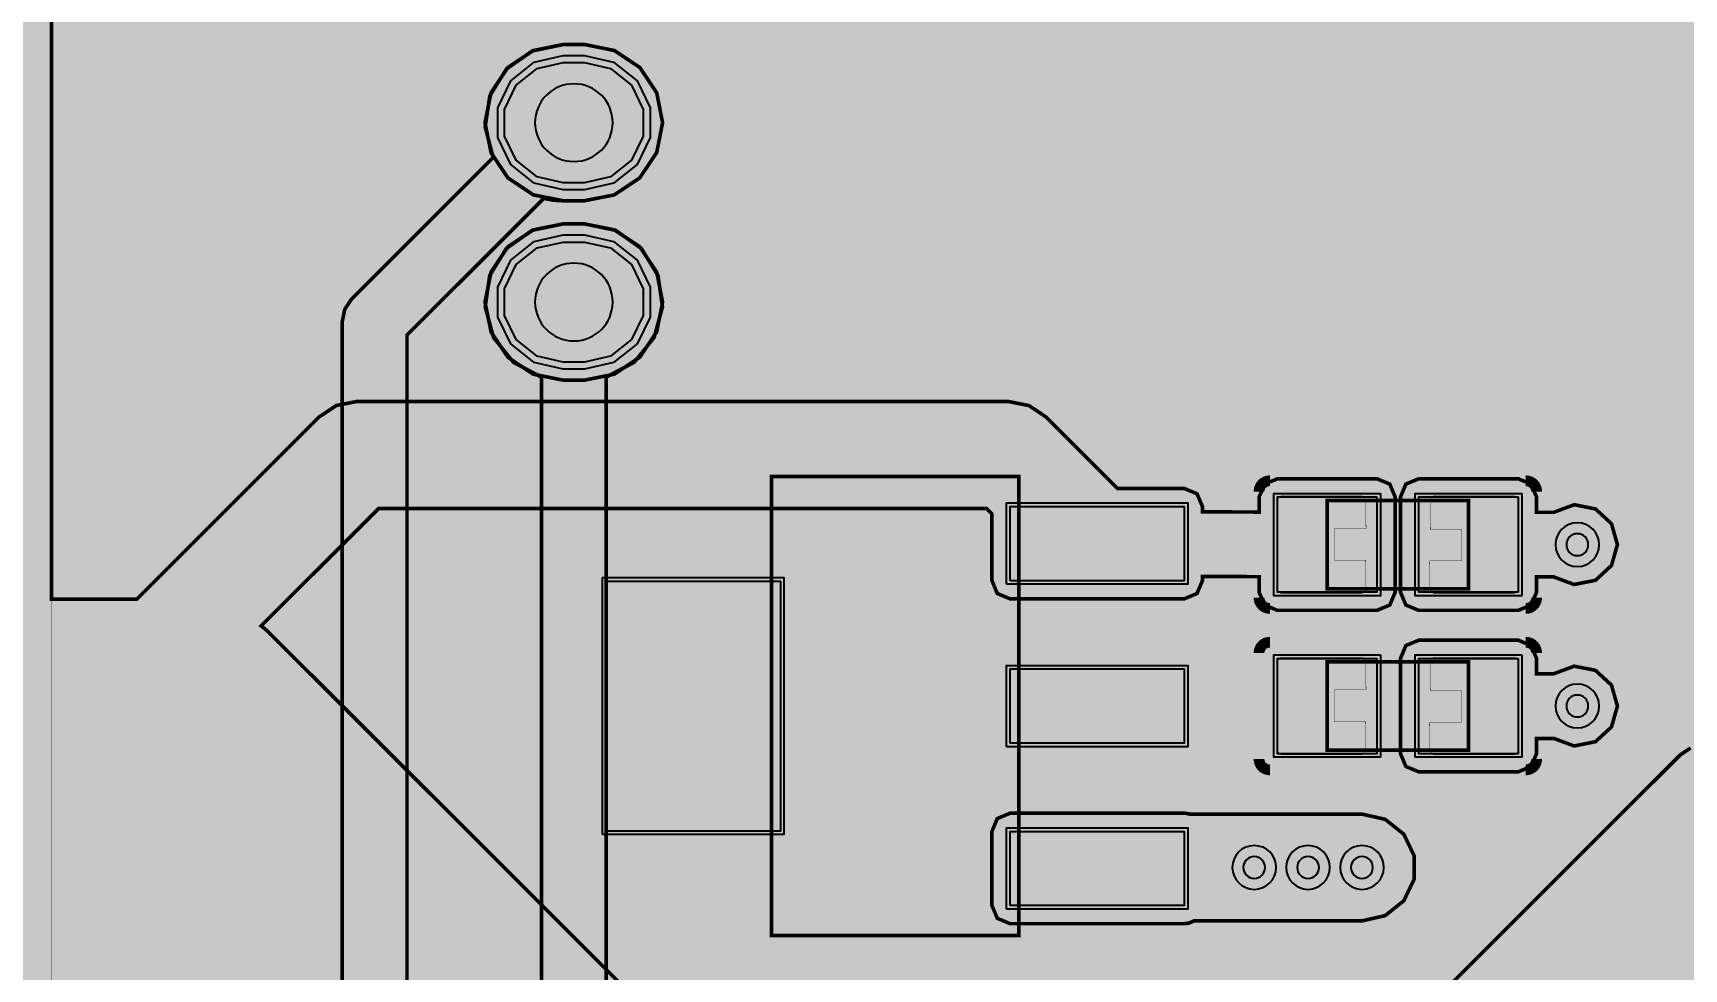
# Model space of a CAD drawing. Header units: millimetres. Extents: x -3.1 to 95.1, y -65.1 to 6.9.
# Drawn here: x 14.22 to 37.58, y -24.81 to -11.55 of the extents above; entities that cross this region are included whole.
import ezdxf

# ---------------------------------------------------------------- set-up
doc = ezdxf.new("R2010")
doc.units = ezdxf.units.MM
doc.header["$MEASUREMENT"] = 0
for name, color, linetype, true_color in [('Bottom-Layer', 7, 'Continuous', 0x0000ff), ('Bottom-Paste-Mask-Layer', 7, 'Continuous', 0x800000), ('Bottom-Solder-Mask-Layer', 7, 'Continuous', 0xaa00ff), ('Component-Shape-Layer', 7, 'Continuous', 0x00cccc), ('Document-Layer', 7, 'Continuous', 0x6464ff), ('Hole-Layer', 7, 'Continuous', 0x222222), ('Inner2', 7, 'Continuous', 0x008000), ('Multi-Layer', 7, 'Continuous', 0xc0c0c0), ('Top-Layer', 7, 'Continuous', 0xff0000), ('Top-Paste-Mask-Layer', 7, 'Continuous', 0x808080), ('Top-Silkscreen-Layer', 7, 'Continuous', 0xffcc00), ('Top-Solder-Mask-Layer', 7, 'Continuous', 0x800080)]:
    doc.layers.add(name, color=color, linetype=linetype, true_color=true_color)

msp = doc.modelspace()

# ---------------------------------------------------------------- hatches: boundary and pattern name
at = {"layer": 'Bottom-Layer'}
for points in [[(0.836, -26.879), (0.838, -26.021), (1.032, -26.269), (1.332, -26.362), (2.132, -26.362), (2.395, -26.291), (2.589, -26.098), (2.659, -25.834), (2.589, -25.57), (2.395, -25.377), (2.132, -25.306), (1.332, -25.306), (1.032, -25.399), (0.839, -25.645), (0.888, -0.657), (1.11, -0.501), (1.353, -0.381), (93.599, -0.381), (94.615, -1.397), (94.488, -63.754), (93.726, -64.516), (1.27, -64.516), (0.762, -64.008), (0.775, -57.407), (6.35, -57.407), (6.353, -57.404), (6.353, -39.624), (6.35, -39.621), (0.811, -39.621), (0.818, -35.758), (0.922, -35.967), (1.104, -36.111), (1.332, -36.162), (2.132, -36.162), (2.395, -36.091), (2.589, -35.898), (2.659, -35.634), (2.589, -35.37), (2.395, -35.177), (2.132, -35.106), (1.332, -35.106), (1.105, -35.157), (0.922, -35.3), (0.819, -35.508), (0.821, -34.589), (1.959, -34.589), (2.14, -34.514), (2.215, -34.332), (2.215, -34.082), (2.26, -34.053), (2.301, -34.018), (3.243, -33.076), (3.517, -33.036), (3.739, -32.873), (3.857, -32.624), (3.844, -32.348), (3.703, -32.111), (3.466, -31.97), (3.19, -31.957), (2.941, -32.075), (2.778, -32.298), (2.738, -32.571), (2.199, -33.11), (2.105, -32.989), (1.959, -32.943), (0.824, -32.943), (0.825, -32.589), (1.959, -32.589), (2.14, -32.514), (2.215, -32.332), (2.215, -31.2), (2.14, -31.018), (1.959, -30.943), (0.828, -30.943), (0.829, -30.525), (1.959, -30.525), (2.095, -30.486), (2.189, -30.38), (3.246, -31.437), (3.286, -31.711), (3.449, -31.933), (3.698, -32.051), (3.974, -32.038), (4.211, -31.897), (4.352, -31.66), (4.365, -31.384), (4.247, -31.135), (4.025, -30.972), (3.751, -30.933), (2.268, -29.45), (2.243, -29.426), (2.215, -29.406), (2.215, -29.136), (2.14, -28.954), (1.959, -28.879), (0.832, -28.879), (0.833, -28.525), (1.959, -28.525), (2.14, -28.45), (2.215, -28.268), (2.215, -27.136), (2.14, -26.954), (1.959, -26.879)], [(21.381, -53.514), (21.274, -53.803), (21.334, -54.105), (21.543, -54.331), (21.839, -54.415), (22.135, -54.331), (22.344, -54.105), (22.404, -53.803), (22.297, -53.514), (22.297, -33.015), (22.262, -32.84), (22.162, -32.691), (19.508, -30.036), (19.508, -15.829), (21.444, -13.893), (21.58, -13.919), (21.719, -13.927), (22.019, -13.927), (22.442, -13.843), (22.801, -13.603), (23.041, -13.244), (23.125, -12.821), (23.041, -12.397), (22.801, -12.038), (22.442, -11.799), (22.019, -11.714), (21.719, -11.714), (21.281, -11.805), (20.915, -12.061), (20.68, -12.44), (20.614, -12.882), (20.728, -13.314), (18.726, -15.316), (18.627, -15.465), (18.592, -15.64), (18.592, -30.226), (18.627, -30.401), (18.726, -30.55), (21.381, -33.204)], [(21.719, -13.671), (21.35, -13.587), (21.054, -13.351), (20.89, -13.01), (20.89, -12.632), (21.054, -12.291), (21.35, -12.055), (21.719, -11.971), (22.019, -11.971), (22.388, -12.055), (22.683, -12.291), (22.848, -12.632), (22.848, -13.01), (22.683, -13.351), (22.388, -13.587), (22.019, -13.671)], [(23.164, -39.116), (23.199, -39.291), (23.298, -39.44), (23.926, -40.068), (23.926, -52.498), (23.831, -52.709), (23.828, -52.941), (23.918, -53.155), (23.808, -53.191), (23.708, -53.251), (23.449, -53.15), (23.175, -53.202), (22.97, -53.389), (22.895, -53.657), (22.973, -53.924), (23.18, -54.11), (23.454, -54.158), (23.712, -54.055), (23.922, -54.149), (24.152, -54.14), (24.355, -54.03), (24.487, -53.841), (24.523, -53.614), (24.454, -53.394), (24.724, -53.285), (24.904, -53.057), (24.947, -52.769), (24.842, -52.498), (24.842, -39.878), (24.827, -39.762), (24.783, -39.654), (26.959, -41.83), (26.959, -59.012), (26.711, -59.012), (26.53, -59.087), (26.454, -59.269), (26.454, -60.619), (26.53, -60.8), (26.711, -60.875), (26.959, -60.875), (26.959, -60.903), (26.866, -61.21), (26.954, -61.518), (23.592, -61.518), (23.68, -61.196), (23.572, -60.88), (23.572, -59.182), (23.537, -59.007), (23.438, -58.859), (20.515, -55.936), (20.787, -55.895), (21.008, -55.731), (21.125, -55.482), (21.111, -55.207), (20.97, -54.971), (20.734, -54.83), (20.459, -54.816), (20.21, -54.933), (20.046, -55.154), (20.005, -55.426), (19.864, -55.285), (19.735, -55.005), (19.48, -54.833), (19.172, -54.821), (18.903, -54.972), (18.753, -55.24), (18.765, -55.548), (18.937, -55.804), (19.217, -55.932), (22.657, -59.372), (22.657, -60.88), (22.548, -61.196), (22.636, -61.518), (20.798, -61.518), (20.879, -61.307), (20.871, -61.08), (20.774, -60.875), (21.009, -60.875), (21.19, -60.8), (21.266, -60.619), (21.266, -59.269), (21.19, -59.087), (21.009, -59.012), (20.02, -59.012), (19.104, -58.097), (18.956, -57.997), (18.781, -57.963), (15.952, -57.962), (15.952, -55.452), (16.059, -55.163), (15.999, -54.861), (15.79, -54.635), (15.494, -54.551), (15.198, -54.635), (14.989, -54.861), (14.929, -55.163), (15.036, -55.452), (15.036, -58.166), (15.071, -58.341), (15.17, -58.49), (15.424, -58.744), (15.573, -58.843), (15.748, -58.878), (18.591, -58.878), (18.726, -59.012), (17.599, -59.012), (17.418, -59.087), (17.342, -59.269), (17.342, -60.619), (17.418, -60.8), (17.599, -60.875), (19.009, -60.875), (19.19, -60.8), (19.266, -60.619), (19.266, -59.552), (19.342, -59.629), (19.342, -60.619), (19.418, -60.8), (19.599, -60.875), (19.846, -60.875), (19.846, -60.903), (19.754, -61.21), (19.842, -61.518), (14.16, -61.518), (13.412, -60.77), (13.412, -58.928), (13.377, -58.753), (13.278, -58.604), (12.77, -58.097), (12.621, -57.997), (12.446, -57.963), (12.013, -57.963), (11.724, -57.855), (11.422, -57.915), (11.196, -58.124), (11.112, -58.42), (11.196, -58.716), (11.422, -58.925), (11.724, -58.985), (12.013, -58.878), (12.257, -58.878), (12.496, -59.118), (12.496, -60.96), (12.531, -61.135), (12.63, -61.284), (13.646, -62.3), (13.795, -62.399), (13.97, -62.434), (30.48, -62.434), (30.655, -62.399), (30.804, -62.3), (34.217, -58.886), (34.316, -58.738), (34.351, -58.563), (34.351, -51.985), (34.598, -51.985), (34.779, -51.91), (34.855, -51.729), (34.855, -50.379), (34.779, -50.197), (34.598, -50.122), (33.608, -50.122), (32.221, -48.735), (32.072, -48.635), (31.897, -48.601), (30.578, -48.601), (30.324, -48.231), (29.948, -47.985), (29.507, -47.902), (29.067, -47.992), (28.695, -48.244), (28.447, -48.618), (28.36, -49.058), (28.447, -49.499), (28.695, -49.873), (29.067, -50.124), (29.507, -50.215), (29.948, -50.131), (30.324, -49.886), (30.578, -49.516), (31.708, -49.516), (32.314, -50.122), (31.188, -50.122), (31.007, -50.197), (30.931, -50.379), (30.931, -51.729), (31.007, -51.91), (31.188, -51.985), (32.598, -51.985), (32.779, -51.91), (32.855, -51.729), (32.855, -50.663), (32.931, -50.74), (32.931, -51.729), (33.007, -51.91), (33.188, -51.985), (33.436, -51.985), (33.436, -58.373), (30.29, -61.518), (27.91, -61.518), (27.991, -61.307), (27.983, -61.08), (27.886, -60.875), (28.121, -60.875), (28.302, -60.8), (28.378, -60.619), (28.378, -59.269), (28.302, -59.087), (28.121, -59.012), (27.874, -59.012), (27.874, -46.029), (28.113, -46.006), (28.321, -45.885), (28.564, -46.016), (28.84, -46.016), (29.083, -45.885), (29.352, -46.021), (29.652, -46), (29.9, -45.828), (30.024, -45.553), (30.042, -45.536), (30.141, -45.387), (30.176, -45.212), (30.176, -33.464), (39.052, -24.588), (43.18, -24.588), (43.355, -24.553), (43.504, -24.454), (47.077, -20.88), (47.357, -20.752), (47.529, -20.496), (47.541, -20.188), (47.391, -19.919), (47.122, -19.769), (46.814, -19.781), (46.559, -19.953), (46.43, -20.233), (42.991, -23.673), (42.507, -23.673), (44.537, -21.642), (44.817, -21.514), (44.989, -21.258), (45.001, -20.95), (44.851, -20.682), (44.582, -20.531), (44.274, -20.544), (44.019, -20.715), (43.89, -20.995), (42.727, -22.158), (42.669, -21.841), (42.447, -21.607), (42.133, -21.532), (41.83, -21.641), (37.846, -21.641), (37.671, -21.675), (37.523, -21.775), (31.551, -27.746), (31.513, -27.472), (31.349, -27.25), (31.1, -27.131), (30.824, -27.144), (30.587, -27.285), (30.446, -27.522), (30.433, -27.798), (30.552, -28.047), (30.774, -28.211), (31.048, -28.249), (27.617, -31.681), (27.517, -31.829), (27.483, -32.004), (27.483, -41.059), (24.944, -38.521), (24.835, -38.265), (24.617, -38.092), (24.344, -38.043), (24.08, -38.13), (24.08, -33.02), (24.045, -32.845), (23.946, -32.696), (22.326, -31.077), (22.326, -16.424), (22.723, -16.214), (23.004, -15.864), (23.123, -15.431), (23.06, -14.987), (22.826, -14.604), (22.459, -14.345), (22.019, -14.254), (21.719, -14.254), (21.279, -14.345), (20.912, -14.604), (20.678, -14.987), (20.615, -15.431), (20.733, -15.864), (21.014, -16.214), (21.411, -16.424), (21.411, -31.267), (21.446, -31.442), (21.545, -31.59), (23.164, -33.21)], [(21.719, -16.211), (21.35, -16.127), (21.054, -15.891), (20.89, -15.55), (20.89, -15.172), (21.054, -14.831), (21.35, -14.595), (21.719, -14.511), (22.019, -14.511), (22.388, -14.595), (22.683, -14.831), (22.848, -15.172), (22.848, -15.55), (22.683, -15.891), (22.388, -16.127), (22.019, -16.211)]]:
    msp.add_hatch(color=256, dxfattribs=at).paths.add_polyline_path(points)
at = {"layer": 'Bottom-Paste-Mask-Layer'}
for points in [[(21.719, -13.671), (21.35, -13.587), (21.054, -13.351), (20.89, -13.01), (20.89, -12.632), (21.054, -12.291), (21.35, -12.055), (21.719, -11.971), (22.019, -11.971), (22.388, -12.055), (22.683, -12.291), (22.848, -12.632), (22.848, -13.01), (22.683, -13.351), (22.388, -13.587), (22.019, -13.671)], [(21.719, -16.211), (21.35, -16.127), (21.054, -15.891), (20.89, -15.55), (20.89, -15.172), (21.054, -14.831), (21.35, -14.595), (21.719, -14.511), (22.019, -14.511), (22.388, -14.595), (22.683, -14.831), (22.848, -15.172), (22.848, -15.55), (22.683, -15.891), (22.388, -16.127), (22.019, -16.211)]]:
    msp.add_hatch(color=256, dxfattribs=at).paths.add_polyline_path(points)
at = {"layer": 'Bottom-Solder-Mask-Layer'}
for points in [[(21.719, -13.773), (21.306, -13.678), (20.975, -13.414), (20.791, -13.033), (20.791, -12.609), (20.975, -12.228), (21.306, -11.964), (21.719, -11.869), (22.019, -11.869), (22.432, -11.964), (22.763, -12.228), (22.947, -12.609), (22.947, -13.033), (22.763, -13.414), (22.432, -13.678), (22.019, -13.773)], [(21.719, -16.313), (21.306, -16.218), (20.975, -15.954), (20.791, -15.573), (20.791, -15.149), (20.975, -14.768), (21.306, -14.504), (21.719, -14.409), (22.019, -14.409), (22.432, -14.504), (22.763, -14.768), (22.947, -15.149), (22.947, -15.573), (22.763, -15.954), (22.432, -16.218), (22.019, -16.313)]]:
    msp.add_hatch(color=256, dxfattribs=at).paths.add_polyline_path(points)
at = {"layer": 'Hole-Layer'}
for points in [[(21.319, -12.821, 1), (22.419, -12.821, 1)], [(21.319, -15.361, 1), (22.419, -15.361, 1)]]:
    msp.add_hatch(color=256, dxfattribs=at).paths.add_polyline_path(points)
at = {"layer": 'Inner2'}
for points in [[(0.787, -39.621), (0.814, -25.941), (0.914, -26.158), (1.099, -26.308), (1.332, -26.362), (2.132, -26.362), (2.395, -26.291), (2.589, -26.098), (2.659, -25.834), (2.589, -25.57), (2.395, -25.377), (2.132, -25.306), (1.332, -25.306), (1.1, -25.36), (0.915, -25.51), (0.815, -25.726), (0.865, -0.677), (1.131, -0.488), (1.428, -0.353), (93.572, -0.353), (93.575, -0.354), (93.577, -0.355), (94.591, -1.369), (94.465, -63.726), (93.703, -64.488), (1.247, -64.488), (0.739, -63.98), (0.752, -57.407), (6.35, -57.407), (6.353, -57.404), (6.353, -39.624), (6.35, -39.621)], [(22.019, -11.714), (21.719, -11.714), (21.295, -11.799), (20.936, -12.038), (20.697, -12.397), (20.612, -12.821), (20.697, -13.244), (20.936, -13.603), (21.295, -13.843), (21.719, -13.927), (22.019, -13.927), (22.442, -13.843), (22.801, -13.603), (23.041, -13.244), (23.125, -12.821), (23.041, -12.397), (22.801, -12.038), (22.442, -11.799)], [(22.019, -14.254), (21.719, -14.254), (21.295, -14.339), (20.936, -14.578), (20.697, -14.937), (20.612, -15.361), (20.697, -15.784), (20.936, -16.143), (21.295, -16.383), (21.719, -16.467), (22.019, -16.467), (22.442, -16.383), (22.801, -16.143), (23.041, -15.784), (23.125, -15.361), (23.041, -14.937), (22.801, -14.578), (22.442, -14.339)]]:
    msp.add_hatch(color=256, dxfattribs=at).paths.add_polyline_path(points)
at = {"layer": 'Multi-Layer'}
for points in [[(21.719, -13.671), (21.35, -13.587), (21.054, -13.351), (20.89, -13.01), (20.89, -12.632), (21.054, -12.291), (21.35, -12.055), (21.719, -11.971), (22.019, -11.971), (22.388, -12.055), (22.683, -12.291), (22.848, -12.632), (22.848, -13.01), (22.683, -13.351), (22.388, -13.587), (22.019, -13.671)], [(21.719, -13.671), (21.35, -13.587), (21.054, -13.351), (20.89, -13.01), (20.89, -12.632), (21.054, -12.291), (21.35, -12.055), (21.719, -11.971), (22.019, -11.971), (22.388, -12.055), (22.683, -12.291), (22.848, -12.632), (22.848, -13.01), (22.683, -13.351), (22.388, -13.587), (22.019, -13.671)], [(21.719, -13.671), (21.35, -13.587), (21.054, -13.351), (20.89, -13.01), (20.89, -12.632), (21.054, -12.291), (21.35, -12.055), (21.719, -11.971), (22.019, -11.971), (22.388, -12.055), (22.683, -12.291), (22.848, -12.632), (22.848, -13.01), (22.683, -13.351), (22.388, -13.587), (22.019, -13.671)], [(21.719, -16.211), (21.35, -16.127), (21.054, -15.891), (20.89, -15.55), (20.89, -15.172), (21.054, -14.831), (21.35, -14.595), (21.719, -14.511), (22.019, -14.511), (22.388, -14.595), (22.683, -14.831), (22.848, -15.172), (22.848, -15.55), (22.683, -15.891), (22.388, -16.127), (22.019, -16.211)], [(21.719, -16.211), (21.35, -16.127), (21.054, -15.891), (20.89, -15.55), (20.89, -15.172), (21.054, -14.831), (21.35, -14.595), (21.719, -14.511), (22.019, -14.511), (22.388, -14.595), (22.683, -14.831), (22.848, -15.172), (22.848, -15.55), (22.683, -15.891), (22.388, -16.127), (22.019, -16.211)], [(21.719, -16.211), (21.35, -16.127), (21.054, -15.891), (20.89, -15.55), (20.89, -15.172), (21.054, -14.831), (21.35, -14.595), (21.719, -14.511), (22.019, -14.511), (22.388, -14.595), (22.683, -14.831), (22.848, -15.172), (22.848, -15.55), (22.683, -15.891), (22.388, -16.127), (22.019, -16.211)]]:
    msp.add_hatch(color=256, dxfattribs=at).paths.add_polyline_path(points)
at = {"layer": 'Top-Layer'}
for points in [[(15.685, -19.568), (14.478, -19.568), (14.478, -6.096), (14.986, -5.588), (43.778, -5.588), (43.588, -5.845), (43.541, -6.161), (43.649, -6.462), (43.886, -6.676), (44.196, -6.754), (44.538, -6.754), (44.538, -7.252), (44.613, -7.433), (44.794, -7.508), (46.394, -7.508), (46.576, -7.433), (46.651, -7.252), (46.651, -5.588), (49.544, -5.588), (49.569, -5.93), (49.734, -6.23), (50.008, -6.435), (50.343, -6.508), (50.678, -6.435), (50.952, -6.23), (51.117, -5.93), (51.141, -5.588), (57.545, -5.588), (57.57, -5.93), (57.735, -6.23), (58.009, -6.435), (58.344, -6.508), (58.679, -6.435), (58.953, -6.23), (59.118, -5.93), (59.142, -5.588), (60.138, -5.588), (60.138, -7.252), (60.213, -7.433), (60.394, -7.508), (61.994, -7.508), (62.176, -7.433), (62.251, -7.252), (62.251, -6.754), (62.738, -6.754), (63.048, -6.676), (63.285, -6.462), (63.393, -6.161), (63.346, -5.845), (63.156, -5.588), (89.662, -5.588), (89.662, -29.972), (89.408, -30.226), (67.056, -30.226), (66.864, -30.034), (71.96, -24.937), (72.825, -24.937), (73.006, -24.862), (73.081, -24.68), (73.081, -23.548), (73.006, -23.366), (72.825, -23.291), (71.448, -23.291), (71.266, -23.366), (71.191, -23.548), (71.191, -24.412), (66.805, -28.799), (66.805, -12.192), (66.804, -12.174), (66.802, -12.156), (66.802, -11.938), (66.584, -11.938), (66.566, -11.936), (66.548, -11.935), (55.763, -11.935), (52.902, -9.074), (52.753, -8.975), (52.578, -8.94), (50.88, -8.94), (50.592, -8.833), (50.29, -8.893), (50.063, -9.102), (49.98, -9.398), (50.063, -9.694), (50.29, -9.903), (50.592, -9.963), (50.88, -9.856), (52.389, -9.856), (53.564, -11.031), (53.456, -10.987), (53.34, -10.972), (49.61, -10.972), (49.321, -10.865), (49.019, -10.925), (48.793, -11.134), (48.71, -11.431), (48.794, -11.727), (49.02, -11.935), (40.64, -11.935), (40.622, -11.936), (40.604, -11.938), (40.132, -11.938), (40.383, -12.189), (40.383, -26.673), (40.135, -26.921), (29.98, -26.921), (29.966, -26.397), (29.859, -26.027), (29.583, -25.758), (29.21, -25.66), (23.173, -25.66), (17.553, -20.039), (17.5, -19.991), (17.444, -19.948), (19.109, -18.283), (27.705, -18.283), (27.785, -18.362), (27.785, -19.307), (27.86, -19.488), (28.041, -19.564), (30.506, -19.564), (30.687, -19.488), (30.763, -19.307), (30.763, -19.247), (31.566, -19.25), (31.566, -19.471), (31.642, -19.652), (31.823, -19.727), (33.233, -19.727), (33.414, -19.652), (33.49, -19.471), (33.49, -18.121), (33.414, -17.939), (33.233, -17.864), (31.823, -17.864), (31.642, -17.939), (31.566, -18.121), (31.566, -18.335), (30.763, -18.332), (30.763, -18.257), (30.687, -18.076), (30.506, -18.001), (29.561, -18.001), (28.554, -16.992), (28.309, -16.827), (28.019, -16.769), (18.796, -16.769), (18.507, -16.827), (18.261, -16.991)], [(22.019, -11.714), (21.719, -11.714), (21.295, -11.799), (20.936, -12.038), (20.697, -12.397), (20.612, -12.821), (20.697, -13.244), (20.936, -13.603), (21.295, -13.843), (21.719, -13.927), (22.019, -13.927), (22.442, -13.843), (22.801, -13.603), (23.041, -13.244), (23.125, -12.821), (23.041, -12.397), (22.801, -12.038), (22.442, -11.799)], [(21.719, -13.671), (21.35, -13.587), (21.054, -13.351), (20.89, -13.01), (20.89, -12.632), (21.054, -12.291), (21.35, -12.055), (21.719, -11.971), (22.019, -11.971), (22.388, -12.055), (22.683, -12.291), (22.848, -12.632), (22.848, -13.01), (22.683, -13.351), (22.388, -13.587), (22.019, -13.671)], [(22.019, -14.254), (21.719, -14.254), (21.295, -14.339), (20.936, -14.578), (20.697, -14.937), (20.612, -15.361), (20.697, -15.784), (20.936, -16.143), (21.295, -16.383), (21.719, -16.467), (22.019, -16.467), (22.442, -16.383), (22.801, -16.143), (23.041, -15.784), (23.125, -15.361), (23.041, -14.937), (22.801, -14.578), (22.442, -14.339)], [(21.719, -16.211), (21.35, -16.127), (21.054, -15.891), (20.89, -15.55), (20.89, -15.172), (21.054, -14.831), (21.35, -14.595), (21.719, -14.511), (22.019, -14.511), (22.388, -14.595), (22.683, -14.831), (22.848, -15.172), (22.848, -15.55), (22.683, -15.891), (22.388, -16.127), (22.019, -16.211)], [(35.734, -19.254), (36.023, -19.361), (36.325, -19.301), (36.551, -19.092), (36.635, -18.796), (36.551, -18.5), (36.325, -18.291), (36.023, -18.231), (35.734, -18.339), (35.49, -18.339), (35.49, -18.121), (35.414, -17.939), (35.233, -17.864), (33.823, -17.864), (33.642, -17.939), (33.566, -18.121), (33.566, -19.471), (33.642, -19.652), (33.823, -19.727), (35.233, -19.727), (35.414, -19.652), (35.49, -19.471), (35.49, -19.254)], [(33.233, -18.121), (33.233, -19.471), (31.823, -19.471), (31.823, -18.121)], [(35.233, -18.121), (35.233, -19.471), (33.823, -19.471), (33.823, -18.121)], [(28.041, -19.307), (28.041, -18.257), (30.506, -18.257), (30.506, -19.307)], [(22.326, -22.852), (22.326, -19.312), (24.791, -19.312), (24.791, -22.852)], [(35.734, -21.54), (36.023, -21.647), (36.325, -21.587), (36.551, -21.378), (36.635, -21.082), (36.551, -20.786), (36.325, -20.577), (36.023, -20.517), (35.734, -20.625), (35.49, -20.625), (35.49, -20.407), (35.414, -20.225), (35.233, -20.15), (33.823, -20.15), (33.642, -20.225), (33.566, -20.407), (33.566, -21.757), (33.642, -21.938), (33.823, -22.013), (35.233, -22.013), (35.414, -21.938), (35.49, -21.757), (35.49, -21.54)], [(28.041, -21.607), (28.041, -20.557), (30.506, -20.557), (30.506, -21.607)], [(33.233, -20.407), (33.233, -21.757), (31.823, -21.757), (31.823, -20.407)], [(35.233, -20.407), (35.233, -21.757), (33.823, -21.757), (33.823, -20.407)], [(30.506, -22.6), (28.041, -22.6), (27.86, -22.676), (27.785, -22.857), (27.785, -23.907), (27.86, -24.088), (28.041, -24.164), (30.506, -24.164), (30.577, -24.154), (30.642, -24.125), (33.02, -24.125), (33.348, -24.05), (33.612, -23.84), (33.758, -23.536), (33.758, -23.2), (33.612, -22.896), (33.348, -22.686), (33.02, -22.612), (30.58, -22.612), (30.544, -22.603)], [(28.041, -23.907), (28.041, -22.857), (30.506, -22.857), (30.506, -23.907)]]:
    msp.add_hatch(color=256, dxfattribs=at).paths.add_polyline_path(points)
at = {"layer": 'Top-Paste-Mask-Layer'}
for points in [[(21.719, -13.671), (21.35, -13.587), (21.054, -13.351), (20.89, -13.01), (20.89, -12.632), (21.054, -12.291), (21.35, -12.055), (21.719, -11.971), (22.019, -11.971), (22.388, -12.055), (22.683, -12.291), (22.848, -12.632), (22.848, -13.01), (22.683, -13.351), (22.388, -13.587), (22.019, -13.671)], [(21.719, -16.211), (21.35, -16.127), (21.054, -15.891), (20.89, -15.55), (20.89, -15.172), (21.054, -14.831), (21.35, -14.595), (21.719, -14.511), (22.019, -14.511), (22.388, -14.595), (22.683, -14.831), (22.848, -15.172), (22.848, -15.55), (22.683, -15.891), (22.388, -16.127), (22.019, -16.211)], [(31.823, -19.436), (31.823, -18.156), (31.873, -18.106), (33.023, -18.106), (33.073, -18.156), (33.078, -18.566), (32.628, -18.566), (32.628, -19.016), (33.068, -19.016), (33.073, -19.436), (33.023, -19.486), (31.873, -19.486)], [(31.823, -19.436), (31.823, -18.156), (31.873, -18.106), (33.023, -18.106), (33.073, -18.156), (33.078, -18.566), (32.628, -18.566), (32.628, -19.016), (33.068, -19.016), (33.073, -19.436), (33.023, -19.486), (31.873, -19.486)], [(35.233, -18.156), (35.233, -19.436), (35.183, -19.486), (34.033, -19.486), (33.983, -19.436), (33.978, -19.026), (34.428, -19.026), (34.428, -18.576), (33.988, -18.576), (33.983, -18.156), (34.033, -18.106), (35.183, -18.106)], [(35.233, -18.156), (35.233, -19.436), (35.183, -19.486), (34.033, -19.486), (33.983, -19.436), (33.978, -19.026), (34.428, -19.026), (34.428, -18.576), (33.988, -18.576), (33.983, -18.156), (34.033, -18.106), (35.183, -18.106)], [(28.041, -19.307), (28.041, -18.257), (30.506, -18.257), (30.506, -19.307)], [(22.326, -22.852), (22.326, -19.312), (24.791, -19.312), (24.791, -22.852)], [(28.041, -21.607), (28.041, -20.557), (30.506, -20.557), (30.506, -21.607)], [(31.823, -21.722), (31.823, -20.442), (31.873, -20.392), (33.023, -20.392), (33.073, -20.442), (33.078, -20.852), (32.628, -20.852), (32.628, -21.302), (33.068, -21.302), (33.073, -21.722), (33.023, -21.772), (31.873, -21.772)], [(31.823, -21.722), (31.823, -20.442), (31.873, -20.392), (33.023, -20.392), (33.073, -20.442), (33.078, -20.852), (32.628, -20.852), (32.628, -21.302), (33.068, -21.302), (33.073, -21.722), (33.023, -21.772), (31.873, -21.772)], [(35.233, -20.442), (35.233, -21.722), (35.183, -21.772), (34.033, -21.772), (33.983, -21.722), (33.978, -21.312), (34.428, -21.312), (34.428, -20.862), (33.988, -20.862), (33.983, -20.442), (34.033, -20.392), (35.183, -20.392)], [(35.233, -20.442), (35.233, -21.722), (35.183, -21.772), (34.033, -21.772), (33.983, -21.722), (33.978, -21.312), (34.428, -21.312), (34.428, -20.862), (33.988, -20.862), (33.983, -20.442), (34.033, -20.392), (35.183, -20.392)], [(28.041, -23.907), (28.041, -22.857), (30.506, -22.857), (30.506, -23.907)]]:
    msp.add_hatch(color=256, dxfattribs=at).paths.add_polyline_path(points)
at = {"layer": 'Top-Solder-Mask-Layer'}
for points in [[(21.719, -13.773), (21.306, -13.678), (20.975, -13.414), (20.791, -13.033), (20.791, -12.609), (20.975, -12.228), (21.306, -11.964), (21.719, -11.869), (22.019, -11.869), (22.432, -11.964), (22.763, -12.228), (22.947, -12.609), (22.947, -13.033), (22.763, -13.414), (22.432, -13.678), (22.019, -13.773)], [(21.719, -16.313), (21.306, -16.218), (20.975, -15.954), (20.791, -15.573), (20.791, -15.149), (20.975, -14.768), (21.306, -14.504), (21.719, -14.409), (22.019, -14.409), (22.432, -14.504), (22.763, -14.768), (22.947, -15.149), (22.947, -15.573), (22.763, -15.954), (22.432, -16.218), (22.019, -16.313)], [(27.99, -19.358), (27.99, -18.206), (30.557, -18.206), (30.557, -19.358)], [(33.284, -18.07), (33.284, -19.522), (31.772, -19.522), (31.772, -18.07)], [(35.284, -18.07), (35.284, -19.522), (33.772, -19.522), (33.772, -18.07)], [(22.275, -22.903), (22.275, -19.261), (24.842, -19.261), (24.842, -22.903)], [(27.99, -21.658), (27.99, -20.506), (30.557, -20.506), (30.557, -21.658)], [(33.284, -20.356), (33.284, -21.808), (31.772, -21.808), (31.772, -20.356)], [(35.284, -20.356), (35.284, -21.808), (33.772, -21.808), (33.772, -20.356)], [(27.99, -23.958), (27.99, -22.806), (30.557, -22.806), (30.557, -23.958)]]:
    msp.add_hatch(color=256, dxfattribs=at).paths.add_polyline_path(points)

# ---------------------------------------------------------------- linework, layer by layer
at = {"layer": 'Bottom-Layer'}
for points, const_width in [([(19.508, -30.036), (19.508, -15.829), (21.444, -13.893), (21.58, -13.919), (21.719, -13.927), (22.019, -13.927), (22.442, -13.843), (22.801, -13.603), (23.041, -13.244), (23.125, -12.821), (23.041, -12.397), (22.801, -12.038), (22.442, -11.799), (22.019, -11.714), (21.719, -11.714), (21.281, -11.805), (20.915, -12.061), (20.68, -12.44), (20.614, -12.882), (20.728, -13.314), (18.726, -15.316), (18.627, -15.465), (18.592, -15.64), (18.592, -30.226)], 0.0508), ([(19.05, -15.64), (21.869, -12.821)], 0.402), ([(22.326, -31.077), (22.326, -16.424), (22.723, -16.214), (23.004, -15.864), (23.123, -15.431), (23.06, -14.987), (22.826, -14.604), (22.459, -14.345), (22.019, -14.254), (21.719, -14.254), (21.279, -14.345), (20.912, -14.604), (20.678, -14.987), (20.615, -15.431), (20.733, -15.864), (21.014, -16.214), (21.411, -16.424), (21.411, -31.267)], 0.0508), ([(21.869, -31.267), (21.869, -15.361)], 0.402), ([(19.05, -30.226), (19.05, -15.64)], 0.402), ([(37.671, -21.675), (37.523, -21.775), (31.551, -27.746)], 0.0508), ([(27.94, -32.004), (37.846, -22.098)], 0.402), ([(28.702, -33.02), (38.354, -23.368)], 0.402)]:
    msp.add_lwpolyline(points, dxfattribs=dict(at, const_width=const_width))
for points in [[(21.719, -13.671), (21.35, -13.587), (21.054, -13.351), (20.89, -13.01), (20.89, -12.632), (21.054, -12.291), (21.35, -12.055), (21.719, -11.971), (22.019, -11.971), (22.388, -12.055), (22.683, -12.291), (22.848, -12.632), (22.848, -13.01), (22.683, -13.351), (22.388, -13.587), (22.019, -13.671)], [(21.719, -16.211), (21.35, -16.127), (21.054, -15.891), (20.89, -15.55), (20.89, -15.172), (21.054, -14.831), (21.35, -14.595), (21.719, -14.511), (22.019, -14.511), (22.388, -14.595), (22.683, -14.831), (22.848, -15.172), (22.848, -15.55), (22.683, -15.891), (22.388, -16.127), (22.019, -16.211)]]:
    msp.add_lwpolyline(points, close=True, dxfattribs=at)
at = {"layer": 'Bottom-Paste-Mask-Layer'}
for points in [[(21.719, -13.671), (21.35, -13.587), (21.054, -13.351), (20.89, -13.01), (20.89, -12.632), (21.054, -12.291), (21.35, -12.055), (21.719, -11.971), (22.019, -11.971), (22.388, -12.055), (22.683, -12.291), (22.848, -12.632), (22.848, -13.01), (22.683, -13.351), (22.388, -13.587), (22.019, -13.671)], [(21.719, -16.211), (21.35, -16.127), (21.054, -15.891), (20.89, -15.55), (20.89, -15.172), (21.054, -14.831), (21.35, -14.595), (21.719, -14.511), (22.019, -14.511), (22.388, -14.595), (22.683, -14.831), (22.848, -15.172), (22.848, -15.55), (22.683, -15.891), (22.388, -16.127), (22.019, -16.211)]]:
    msp.add_lwpolyline(points, close=True, dxfattribs=at)
at = {"layer": 'Bottom-Solder-Mask-Layer'}
for points in [[(21.719, -13.773), (21.306, -13.678), (20.975, -13.414), (20.791, -13.033), (20.791, -12.609), (20.975, -12.228), (21.306, -11.964), (21.719, -11.869), (22.019, -11.869), (22.432, -11.964), (22.763, -12.228), (22.947, -12.609), (22.947, -13.033), (22.763, -13.414), (22.432, -13.678), (22.019, -13.773)], [(21.719, -16.313), (21.306, -16.218), (20.975, -15.954), (20.791, -15.573), (20.791, -15.149), (20.975, -14.768), (21.306, -14.504), (21.719, -14.409), (22.019, -14.409), (22.432, -14.504), (22.763, -14.768), (22.947, -15.149), (22.947, -15.573), (22.763, -15.954), (22.432, -16.218), (22.019, -16.313)]]:
    msp.add_lwpolyline(points, close=True, dxfattribs=at)
at = {"layer": 'Component-Shape-Layer', "const_width": 0.0508}
for points in [[(28.166, -24.332), (24.666, -24.332), (24.666, -17.832), (28.166, -17.832)], [(28.166, -24.332), (24.666, -24.332), (24.666, -17.832), (28.166, -17.832)], [(34.528, -18.171), (34.528, -19.421), (32.528, -19.421), (32.528, -18.171)], [(34.528, -18.171), (34.528, -19.421), (32.528, -19.421), (32.528, -18.171)], [(34.528, -20.457), (34.528, -21.707), (32.528, -21.707), (32.528, -20.457)], [(34.528, -20.457), (34.528, -21.707), (32.528, -21.707), (32.528, -20.457)]]:
    msp.add_lwpolyline(points, close=True, dxfattribs=at)
at = {"layer": 'Document-Layer', "const_width": 0.5}
msp.add_lwpolyline([(30.395, -23.359, 1), (30.895, -23.359), (30.895, -23.359, 1), (30.395, -23.359)], format="xyb", dxfattribs=at)
msp.add_lwpolyline([(30.395, -23.359, 1), (30.895, -23.359), (30.895, -23.359, 1), (30.395, -23.359)], format="xyb", dxfattribs=at)
at = {"layer": 'Hole-Layer'}
for points in [[(21.319, -12.821, 1), (22.419, -12.821, 1)], [(21.319, -15.361, 1), (22.419, -15.361, 1)], [(31.341, -23.368, 1), (31.651, -23.368, 1)], [(32.103, -23.368, 1), (32.413, -23.368, 1)]]:
    msp.add_lwpolyline(points, format="xyb", close=True, dxfattribs=at)
for points in [[(35.913, -18.796, 1), (36.223, -18.796), (36.223, -18.796, 1), (35.913, -18.796)], [(35.913, -21.082, 1), (36.223, -21.082), (36.223, -21.082, 1), (35.913, -21.082)], [(32.865, -23.368, 1), (33.175, -23.368), (33.175, -23.368, 1), (32.865, -23.368)]]:
    msp.add_lwpolyline(points, format="xyb", dxfattribs=at)
at = {"layer": 'Inner2', "const_width": 0.0508}
for points in [[(22.019, -11.714), (21.719, -11.714), (21.295, -11.799), (20.936, -12.038), (20.697, -12.397), (20.612, -12.821), (20.697, -13.244), (20.936, -13.603), (21.295, -13.843), (21.719, -13.927), (22.019, -13.927), (22.442, -13.843), (22.801, -13.603), (23.041, -13.244), (23.125, -12.821), (23.041, -12.397), (22.801, -12.038), (22.442, -11.799)], [(22.019, -14.254), (21.719, -14.254), (21.295, -14.339), (20.936, -14.578), (20.697, -14.937), (20.612, -15.361), (20.697, -15.784), (20.936, -16.143), (21.295, -16.383), (21.719, -16.467), (22.019, -16.467), (22.442, -16.383), (22.801, -16.143), (23.041, -15.784), (23.125, -15.361), (23.041, -14.937), (22.801, -14.578), (22.442, -14.339)]]:
    msp.add_lwpolyline(points, close=True, dxfattribs=at)
at = {"layer": 'Multi-Layer'}
for points in [[(21.719, -13.671), (21.35, -13.587), (21.054, -13.351), (20.89, -13.01), (20.89, -12.632), (21.054, -12.291), (21.35, -12.055), (21.719, -11.971), (22.019, -11.971), (22.388, -12.055), (22.683, -12.291), (22.848, -12.632), (22.848, -13.01), (22.683, -13.351), (22.388, -13.587), (22.019, -13.671)], [(21.719, -13.671), (21.35, -13.587), (21.054, -13.351), (20.89, -13.01), (20.89, -12.632), (21.054, -12.291), (21.35, -12.055), (21.719, -11.971), (22.019, -11.971), (22.388, -12.055), (22.683, -12.291), (22.848, -12.632), (22.848, -13.01), (22.683, -13.351), (22.388, -13.587), (22.019, -13.671)], [(21.719, -13.671), (21.35, -13.587), (21.054, -13.351), (20.89, -13.01), (20.89, -12.632), (21.054, -12.291), (21.35, -12.055), (21.719, -11.971), (22.019, -11.971), (22.388, -12.055), (22.683, -12.291), (22.848, -12.632), (22.848, -13.01), (22.683, -13.351), (22.388, -13.587), (22.019, -13.671)], [(21.719, -16.211), (21.35, -16.127), (21.054, -15.891), (20.89, -15.55), (20.89, -15.172), (21.054, -14.831), (21.35, -14.595), (21.719, -14.511), (22.019, -14.511), (22.388, -14.595), (22.683, -14.831), (22.848, -15.172), (22.848, -15.55), (22.683, -15.891), (22.388, -16.127), (22.019, -16.211)], [(21.719, -16.211), (21.35, -16.127), (21.054, -15.891), (20.89, -15.55), (20.89, -15.172), (21.054, -14.831), (21.35, -14.595), (21.719, -14.511), (22.019, -14.511), (22.388, -14.595), (22.683, -14.831), (22.848, -15.172), (22.848, -15.55), (22.683, -15.891), (22.388, -16.127), (22.019, -16.211)], [(21.719, -16.211), (21.35, -16.127), (21.054, -15.891), (20.89, -15.55), (20.89, -15.172), (21.054, -14.831), (21.35, -14.595), (21.719, -14.511), (22.019, -14.511), (22.388, -14.595), (22.683, -14.831), (22.848, -15.172), (22.848, -15.55), (22.683, -15.891), (22.388, -16.127), (22.019, -16.211)]]:
    msp.add_lwpolyline(points, close=True, dxfattribs=at)
for points in [[(35.758, -18.796, 1), (36.378, -18.796), (36.378, -18.796, 1), (35.758, -18.796)], [(35.758, -21.082, 1), (36.378, -21.082), (36.378, -21.082, 1), (35.758, -21.082)], [(32.71, -23.368, 1), (33.33, -23.368), (33.33, -23.368, 1), (32.71, -23.368)]]:
    msp.add_lwpolyline(points, format="xyb", dxfattribs=at)
for points in [[(31.186, -23.368, 1), (31.806, -23.368, 1)], [(31.948, -23.368, 1), (32.568, -23.368, 1)]]:
    msp.add_lwpolyline(points, format="xyb", close=True, dxfattribs=at)
at = {"layer": 'Top-Layer'}
for points, const_width in [([(89.662, -29.972), (89.408, -30.226), (67.056, -30.226), (66.802, -29.972), (66.802, -29.464), (66.802, -11.938), (40.132, -11.938), (40.386, -12.192), (40.386, -26.67), (40.132, -26.924), (39.878, -26.924), (14.732, -26.924), (14.478, -26.67), (14.478, -6.096), (14.986, -5.588), (89.662, -5.588)], 0.00508), ([(22.019, -11.714), (21.719, -11.714), (21.295, -11.799), (20.936, -12.038), (20.697, -12.397), (20.612, -12.821), (20.697, -13.244), (20.936, -13.603), (21.295, -13.843), (21.719, -13.927), (22.019, -13.927), (22.442, -13.843), (22.801, -13.603), (23.041, -13.244), (23.125, -12.821), (23.041, -12.397), (22.801, -12.038), (22.442, -11.799)], 0.0508), ([(22.019, -14.254), (21.719, -14.254), (21.295, -14.339), (20.936, -14.578), (20.697, -14.937), (20.612, -15.361), (20.697, -15.784), (20.936, -16.143), (21.295, -16.383), (21.719, -16.467), (22.019, -16.467), (22.442, -16.383), (22.801, -16.143), (23.041, -15.784), (23.125, -15.361), (23.041, -14.937), (22.801, -14.578), (22.442, -14.339)], 0.0508), ([(35.734, -19.254), (36.023, -19.361), (36.325, -19.301), (36.551, -19.092), (36.635, -18.796), (36.551, -18.5), (36.325, -18.291), (36.023, -18.231), (35.734, -18.339), (35.49, -18.339), (35.49, -18.121), (35.414, -17.939), (35.233, -17.864), (33.823, -17.864), (33.642, -17.939), (33.566, -18.121), (33.566, -19.471), (33.642, -19.652), (33.823, -19.727), (35.233, -19.727), (35.414, -19.652), (35.49, -19.471), (35.49, -19.254)], 0.0508), ([(35.734, -21.54), (36.023, -21.647), (36.325, -21.587), (36.551, -21.378), (36.635, -21.082), (36.551, -20.786), (36.325, -20.577), (36.023, -20.517), (35.734, -20.625), (35.49, -20.625), (35.49, -20.407), (35.414, -20.225), (35.233, -20.15), (33.823, -20.15), (33.642, -20.225), (33.566, -20.407), (33.566, -21.757), (33.642, -21.938), (33.823, -22.013), (35.233, -22.013), (35.414, -21.938), (35.49, -21.757), (35.49, -21.54)], 0.0508), ([(30.506, -22.6), (28.041, -22.6), (27.86, -22.676), (27.785, -22.857), (27.785, -23.907), (27.86, -24.088), (28.041, -24.164), (30.506, -24.164), (30.577, -24.154), (30.642, -24.125), (33.02, -24.125), (33.348, -24.05), (33.612, -23.84), (33.758, -23.536), (33.758, -23.2), (33.612, -22.896), (33.348, -22.686), (33.02, -22.612), (30.58, -22.612), (30.544, -22.603)], 0.0508)]:
    msp.add_lwpolyline(points, close=True, dxfattribs=dict(at, const_width=const_width))
for points, const_width in [([(23.173, -25.66), (17.553, -20.039), (17.5, -19.991), (17.444, -19.948), (19.109, -18.283), (27.705, -18.283), (27.785, -18.362), (27.785, -19.307), (27.86, -19.488), (28.041, -19.564), (30.506, -19.564), (30.687, -19.488), (30.763, -19.307), (30.763, -19.247), (31.566, -19.25), (31.566, -19.471), (31.642, -19.652), (31.823, -19.727), (33.233, -19.727), (33.414, -19.652), (33.49, -19.471), (33.49, -18.121), (33.414, -17.939), (33.233, -17.864), (31.823, -17.864), (31.642, -17.939), (31.566, -18.121), (31.566, -18.335), (30.763, -18.332), (30.763, -18.257), (30.687, -18.076), (30.506, -18.001), (29.561, -18.001), (28.554, -16.992), (28.309, -16.827), (28.019, -16.769), (18.796, -16.769), (18.507, -16.827), (18.261, -16.991), (15.685, -19.568), (14.478, -19.568), (14.478, -6.096)], 0.0508), ([(15.748, -20.574), (18.796, -17.526)], 1), ([(18.796, -17.526), (28.019, -17.526)], 1), ([(28.019, -17.526), (29.274, -18.783)], 1), ([(29.274, -18.783), (32.527, -18.796)], 0.402), ([(34.528, -18.796), (36.068, -18.796)], 0.402), ([(4.826, -20.574), (15.748, -20.574)], 1.25), ([(15.748, -20.574), (17.018, -20.574)], 1), ([(17.018, -20.574), (22.86, -26.416)], 1), ([(34.528, -21.082), (36.068, -21.082)], 0.402), ([(29.274, -23.381), (29.286, -23.368)], 1), ([(29.286, -23.368), (31.496, -23.368)], 1), ([(31.496, -23.368), (32.258, -23.368)], 1), ([(32.258, -23.368), (33.02, -23.368)], 1)]:
    msp.add_lwpolyline(points, dxfattribs=dict(at, const_width=const_width))
for points in [[(21.719, -13.671), (21.35, -13.587), (21.054, -13.351), (20.89, -13.01), (20.89, -12.632), (21.054, -12.291), (21.35, -12.055), (21.719, -11.971), (22.019, -11.971), (22.388, -12.055), (22.683, -12.291), (22.848, -12.632), (22.848, -13.01), (22.683, -13.351), (22.388, -13.587), (22.019, -13.671)], [(21.719, -16.211), (21.35, -16.127), (21.054, -15.891), (20.89, -15.55), (20.89, -15.172), (21.054, -14.831), (21.35, -14.595), (21.719, -14.511), (22.019, -14.511), (22.388, -14.595), (22.683, -14.831), (22.848, -15.172), (22.848, -15.55), (22.683, -15.891), (22.388, -16.127), (22.019, -16.211)], [(33.233, -18.121), (33.233, -19.471), (31.823, -19.471), (31.823, -18.121)], [(35.233, -18.121), (35.233, -19.471), (33.823, -19.471), (33.823, -18.121)], [(28.041, -19.307), (28.041, -18.257), (30.506, -18.257), (30.506, -19.307)], [(22.326, -22.852), (22.326, -19.312), (24.791, -19.312), (24.791, -22.852)], [(28.041, -21.607), (28.041, -20.557), (30.506, -20.557), (30.506, -21.607)], [(33.233, -20.407), (33.233, -21.757), (31.823, -21.757), (31.823, -20.407)], [(35.233, -20.407), (35.233, -21.757), (33.823, -21.757), (33.823, -20.407)], [(28.041, -23.907), (28.041, -22.857), (30.506, -22.857), (30.506, -23.907)]]:
    msp.add_lwpolyline(points, close=True, dxfattribs=at)
at = {"layer": 'Top-Paste-Mask-Layer'}
for points in [[(21.719, -13.671), (21.35, -13.587), (21.054, -13.351), (20.89, -13.01), (20.89, -12.632), (21.054, -12.291), (21.35, -12.055), (21.719, -11.971), (22.019, -11.971), (22.388, -12.055), (22.683, -12.291), (22.848, -12.632), (22.848, -13.01), (22.683, -13.351), (22.388, -13.587), (22.019, -13.671)], [(21.719, -16.211), (21.35, -16.127), (21.054, -15.891), (20.89, -15.55), (20.89, -15.172), (21.054, -14.831), (21.35, -14.595), (21.719, -14.511), (22.019, -14.511), (22.388, -14.595), (22.683, -14.831), (22.848, -15.172), (22.848, -15.55), (22.683, -15.891), (22.388, -16.127), (22.019, -16.211)], [(28.041, -19.307), (28.041, -18.257), (30.506, -18.257), (30.506, -19.307)], [(22.326, -22.852), (22.326, -19.312), (24.791, -19.312), (24.791, -22.852)], [(28.041, -21.607), (28.041, -20.557), (30.506, -20.557), (30.506, -21.607)], [(28.041, -23.907), (28.041, -22.857), (30.506, -22.857), (30.506, -23.907)]]:
    msp.add_lwpolyline(points, close=True, dxfattribs=at)
at = {"layer": 'Top-Paste-Mask-Layer', "const_width": 0.00508}
for points in [[(31.823, -19.436), (31.823, -18.156), (31.873, -18.106), (33.023, -18.106), (33.073, -18.156), (33.078, -18.566), (32.628, -18.566), (32.628, -19.016), (33.068, -19.016), (33.073, -19.436), (33.023, -19.486), (31.873, -19.486)], [(31.823, -19.436), (31.823, -18.156), (31.873, -18.106), (33.023, -18.106), (33.073, -18.156), (33.078, -18.566), (32.628, -18.566), (32.628, -19.016), (33.068, -19.016), (33.073, -19.436), (33.023, -19.486), (31.873, -19.486)], [(35.233, -18.156), (35.233, -19.436), (35.183, -19.486), (34.033, -19.486), (33.983, -19.436), (33.978, -19.026), (34.428, -19.026), (34.428, -18.576), (33.988, -18.576), (33.983, -18.156), (34.033, -18.106), (35.183, -18.106)], [(35.233, -18.156), (35.233, -19.436), (35.183, -19.486), (34.033, -19.486), (33.983, -19.436), (33.978, -19.026), (34.428, -19.026), (34.428, -18.576), (33.988, -18.576), (33.983, -18.156), (34.033, -18.106), (35.183, -18.106)], [(31.823, -21.722), (31.823, -20.442), (31.873, -20.392), (33.023, -20.392), (33.073, -20.442), (33.078, -20.852), (32.628, -20.852), (32.628, -21.302), (33.068, -21.302), (33.073, -21.722), (33.023, -21.772), (31.873, -21.772)], [(31.823, -21.722), (31.823, -20.442), (31.873, -20.392), (33.023, -20.392), (33.073, -20.442), (33.078, -20.852), (32.628, -20.852), (32.628, -21.302), (33.068, -21.302), (33.073, -21.722), (33.023, -21.772), (31.873, -21.772)], [(35.233, -20.442), (35.233, -21.722), (35.183, -21.772), (34.033, -21.772), (33.983, -21.722), (33.978, -21.312), (34.428, -21.312), (34.428, -20.862), (33.988, -20.862), (33.983, -20.442), (34.033, -20.392), (35.183, -20.392)], [(35.233, -20.442), (35.233, -21.722), (35.183, -21.772), (34.033, -21.772), (33.983, -21.722), (33.978, -21.312), (34.428, -21.312), (34.428, -20.862), (33.988, -20.862), (33.983, -20.442), (34.033, -20.392), (35.183, -20.392)]]:
    msp.add_lwpolyline(points, close=True, dxfattribs=at)
at = {"layer": 'Top-Silkscreen-Layer'}
for points, const_width in [([(23.139, -16.631), (20.599, -16.631), (20.599, -6.471), (23.139, -6.471), (23.139, -8.376)], 0.203), ([(23.139, -16.631), (20.599, -16.631), (20.599, -6.471), (23.139, -6.471), (23.139, -8.376)], 0.203), ([(23.139, -16.631), (23.139, -8.376)], 0.203), ([(23.139, -16.631), (23.139, -8.376)], 0.203), ([(31.564, -18.045), (31.564, -19.547)], 0.152), ([(31.564, -18.045), (31.564, -19.547)], 0.152), ([(33.127, -17.892), (31.717, -17.892)], 0.152), ([(33.127, -17.892), (31.717, -17.892)], 0.152), ([(33.929, -17.892), (35.339, -17.892)], 0.152), ([(33.929, -17.892), (35.339, -17.892)], 0.152), ([(35.492, -18.045), (35.492, -19.547)], 0.152), ([(35.492, -18.045), (35.492, -19.547)], 0.152), ([(31.717, -19.7), (33.127, -19.7)], 0.152), ([(31.717, -19.7), (33.127, -19.7)], 0.152), ([(35.339, -19.7), (33.929, -19.7)], 0.152), ([(35.339, -19.7), (33.929, -19.7)], 0.152), ([(31.564, -20.331), (31.564, -21.833)], 0.152), ([(31.564, -20.331), (31.564, -21.833)], 0.152), ([(33.127, -20.178), (31.717, -20.178)], 0.152), ([(33.127, -20.178), (31.717, -20.178)], 0.152), ([(33.929, -20.178), (35.339, -20.178)], 0.152), ([(33.929, -20.178), (35.339, -20.178)], 0.152), ([(35.492, -20.331), (35.492, -21.833)], 0.152), ([(35.492, -20.331), (35.492, -21.833)], 0.152), ([(31.717, -21.986), (33.127, -21.986)], 0.152), ([(31.717, -21.986), (33.127, -21.986)], 0.152), ([(35.339, -21.986), (33.929, -21.986)], 0.152), ([(35.339, -21.986), (33.929, -21.986)], 0.152)]:
    msp.add_lwpolyline(points, dxfattribs=dict(at, const_width=const_width))
at = {"layer": 'Top-Silkscreen-Layer', "const_width": 0.152}
msp.add_lwpolyline([(25.02, -24.483), (25.02, -17.681), (27.812, -17.681), (27.812, -24.483)], close=True, dxfattribs=at)
msp.add_lwpolyline([(25.02, -24.483), (25.02, -17.681), (27.812, -17.681), (27.812, -24.483)], close=True, dxfattribs=at)
for points in [[(31.717, -17.892, 0.414), (31.564, -18.045)], [(31.717, -17.892, 0.414), (31.564, -18.045)], [(35.339, -17.892, -0.414), (35.492, -18.045)], [(35.339, -17.892, -0.414), (35.492, -18.045)], [(31.564, -19.547, 0.414), (31.717, -19.7)], [(31.564, -19.547, 0.414), (31.717, -19.7)], [(35.492, -19.547, -0.414), (35.339, -19.7)], [(35.492, -19.547, -0.414), (35.339, -19.7)], [(31.717, -20.178, 0.414), (31.564, -20.331)], [(31.717, -20.178, 0.414), (31.564, -20.331)], [(35.339, -20.178, -0.414), (35.492, -20.331)], [(35.339, -20.178, -0.414), (35.492, -20.331)], [(31.564, -21.833, 0.414), (31.717, -21.986)], [(31.564, -21.833, 0.414), (31.717, -21.986)], [(35.492, -21.833, -0.414), (35.339, -21.986)], [(35.492, -21.833, -0.414), (35.339, -21.986)]]:
    msp.add_lwpolyline(points, format="xyb", dxfattribs=at)
at = {"layer": 'Top-Solder-Mask-Layer'}
for points in [[(21.719, -13.773), (21.306, -13.678), (20.975, -13.414), (20.791, -13.033), (20.791, -12.609), (20.975, -12.228), (21.306, -11.964), (21.719, -11.869), (22.019, -11.869), (22.432, -11.964), (22.763, -12.228), (22.947, -12.609), (22.947, -13.033), (22.763, -13.414), (22.432, -13.678), (22.019, -13.773)], [(21.719, -16.313), (21.306, -16.218), (20.975, -15.954), (20.791, -15.573), (20.791, -15.149), (20.975, -14.768), (21.306, -14.504), (21.719, -14.409), (22.019, -14.409), (22.432, -14.504), (22.763, -14.768), (22.947, -15.149), (22.947, -15.573), (22.763, -15.954), (22.432, -16.218), (22.019, -16.313)], [(27.99, -19.358), (27.99, -18.206), (30.557, -18.206), (30.557, -19.358)], [(33.284, -18.07), (33.284, -19.522), (31.772, -19.522), (31.772, -18.07)], [(35.284, -18.07), (35.284, -19.522), (33.772, -19.522), (33.772, -18.07)], [(22.275, -22.903), (22.275, -19.261), (24.842, -19.261), (24.842, -22.903)], [(27.99, -21.658), (27.99, -20.506), (30.557, -20.506), (30.557, -21.658)], [(33.284, -20.356), (33.284, -21.808), (31.772, -21.808), (31.772, -20.356)], [(35.284, -20.356), (35.284, -21.808), (33.772, -21.808), (33.772, -20.356)], [(27.99, -23.958), (27.99, -22.806), (30.557, -22.806), (30.557, -23.958)]]:
    msp.add_lwpolyline(points, close=True, dxfattribs=at)

doc.saveas('drawing.dxf')
